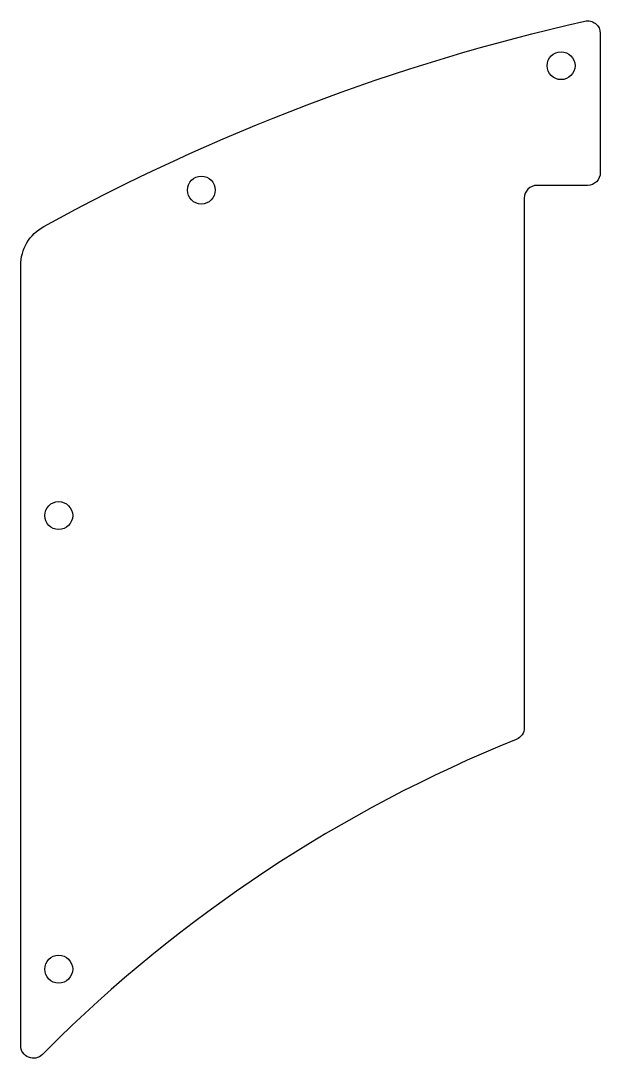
# Model space of a CAD drawing. Header units: millimetres. Extents: x -126.2 to -80.5, y -11.3 to 70.6.
import ezdxf

# ---------------------------------------------------------------- set-up
doc = ezdxf.new("R2010")
doc.units = ezdxf.units.MM
doc.layers.get('0').update_dxf_attribs({"linetype": 'CONTINUOUS'})

msp = doc.modelspace()

# ---------------------------------------------------------------- linework, layer by layer
msp.add_lwpolyline([(-80.475, 58.625, -0.414214), (-81.475, 57.625), (-85.475, 57.625, 0.414214), (-86.475, 56.625), (-86.475, 14.831, -0.305823), (-87.101, 13.904, 0.10078), (-124.193, -10.638), (-124.518, -10.963, -0.668179), (-126.225, -10.256), (-126.225, 51.314, -0.273633), (-124.41, 54.382, -0.069941), (-81.696, 70.594, -0.481177), (-80.475, 69.619)], format="xyb", close=True)
for centre in [(-83.567, 67.07), (-111.968, 57.253), (-123.225, 31.572), (-123.225, -4.226)]:
    msp.add_circle(centre, 1.1)

doc.saveas('drawing.dxf')
